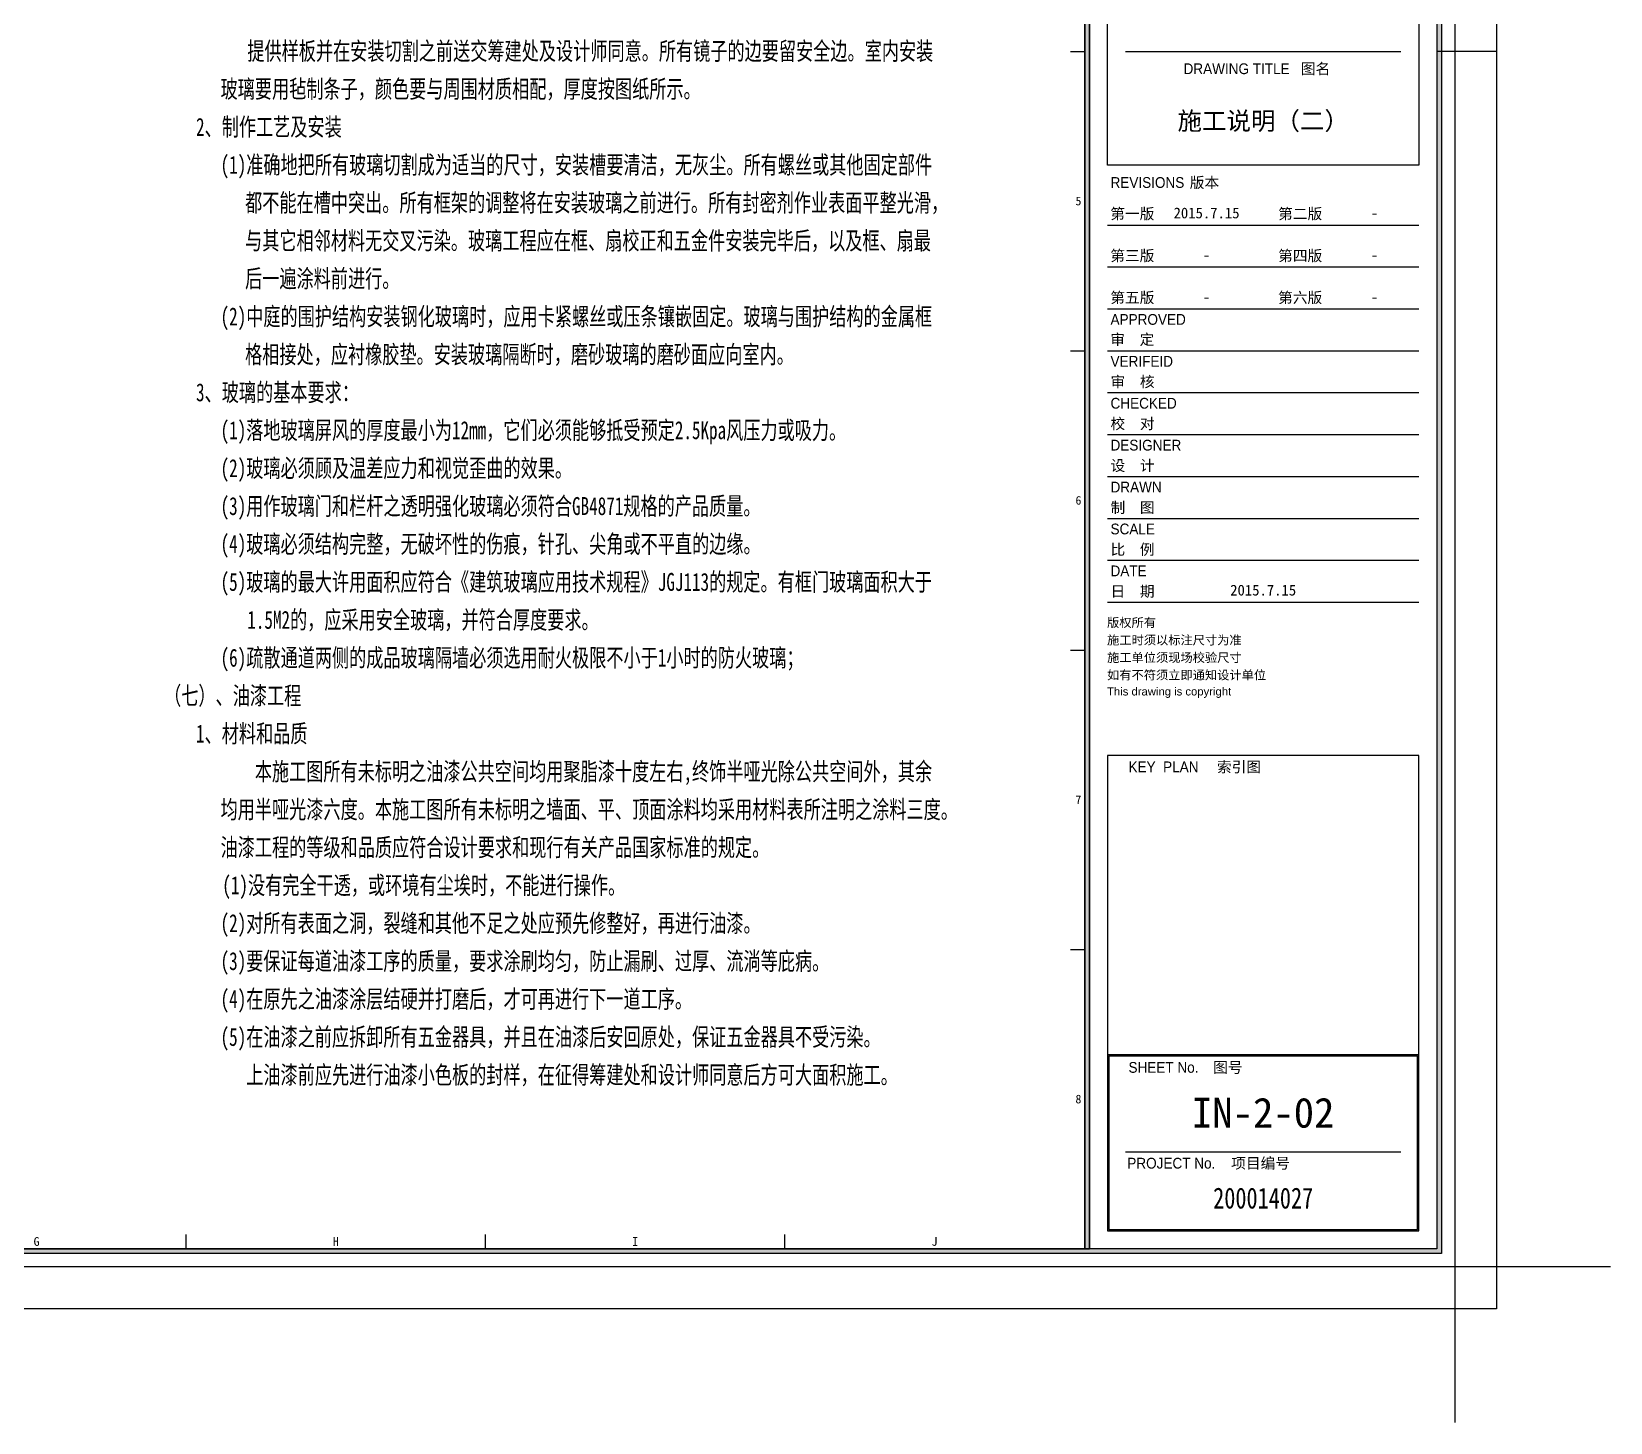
# Model space of a CAD drawing. Header units: millimetres. Extents: x -114775 to 228300, y -175499 to 108657.
# Drawn here: x -102094.3 to -101830.6, y -111062.4 to -110830.1 of the extents above; entities that cross this region are included whole.
import ezdxf
from ezdxf.enums import TextEntityAlignment as Align

# ---------------------------------------------------------------- set-up
doc = ezdxf.new("R2010")
doc.units = ezdxf.units.MM
doc.header["$LTSCALE"] = 1000
doc.layers.add('DEFPOINTS(视图框)', color=251, linetype='CONTINUOUS', plot=False)
doc.layers.add('W-图框', color=251, linetype='CONTINUOUS')
doc.layers.add('W-文字', color=35, linetype='CONTINUOUS')
doc.styles.add('A2图框$0$WMF-Arial0', font='arial.ttf')
doc.styles.add('A2图框$0$WMF-黑体0', font='simhei.ttf')
doc.styles.add('A2图框$0$ZZ', font='simhei.ttf')
doc.styles.add('NAME-1', font='simhei.ttf')
doc.styles.add('WORD-2', font='simhei.ttf')
doc.styles.add('WORD-3', font='')
doc.styles.add('黑体', font='simhei.ttf')
doc.styles.get('WORD-3').set_extended_font_data('SimSun')

# ---------------------------------------------------------------- blocks, each defined once
blk = doc.blocks.new('A2')
at = {"layer": 'DEFPOINTS(视图框)', "color": 1, "ltscale": 0.5}
blk.add_lwpolyline([(26, 0), (0, 0), (0, -26)], dxfattribs=at)
at = {"layer": 'W-图框', "color": 35, "lineweight": 0, "style": 'NAME-1'}
for tag, height, p in [('目录（一）', 3, (-32, 191.44)), ('1:100', 1.8, (-32, 120))]:
    blk.add_attdef(tag, text='', height=height, dxfattribs=at).set_placement(p, align=Align.MIDDLE)
at = {"layer": 'W-图框', "color": 35, "style": 'NAME-1'}
blk.add_attdef('IN-1-01', text='', height=5, dxfattribs=at).set_placement((-32, 25.7), align=Align.MIDDLE)
blk = doc.blocks.new('A2 图框')
at = {"layer": 'W-图框', "ltscale": 0.5}
h = blk.add_hatch(color=161, dxfattribs=at)
h.paths.add_polyline_path([(-562, 403), (-3, 403), (-3, 3), (-562, 3)], flags=16)
h.paths.add_polyline_path([(-562.8, 403.8), (-2.2, 403.8), (-2.2, 2.2), (-562.8, 2.2)])
at = {"layer": 'W-图框', "linetype": 'ByBlock'}
blk.add_hatch(color=161, dxfattribs=at).paths.add_polyline_path([(-61.8, 403), (-61, 403), (-61, 3), (-61.8, 3)])
h = blk.add_hatch(color=161, dxfattribs=at)
h.paths.add_polyline_path([(-57.8, 6.2), (-6.2, 6.2), (-6.2, 35.2), (-57.8, 35.2)], flags=16)
h.paths.add_polyline_path([(-58, 6), (-6, 6), (-6, 35.4), (-58, 35.4)])
at = {"layer": 'W-图框', "color": 7}
for p, q in [((-64.2, 203), (-61.8, 203)), ((7, 203), (-3, 203)), ((-64.2, 153), (-61.8, 153)), ((-64.2, 103), (-61.8, 103)), ((-64.2, 53), (-61.8, 53)), ((-211.9, 3), (-211.9, 5.4)), ((-161.9, 3), (-161.9, 5.4)), ((-111.9, 3), (-111.9, 5.4))]:
    blk.add_line(p, q, dxfattribs=at)
at = {"layer": 'W-图框', "linetype": 'ByBlock', "ltscale": 0.01}
for p, q in [((-55, 203), (-9, 203)), ((-58, 174), (-6, 174)), ((-58, 167), (-6, 167)), ((-58, 160), (-6, 160)), ((-58, 153), (-6, 153)), ((-58, 146), (-6, 146)), ((-58, 139), (-6, 139)), ((-58, 132), (-6, 132)), ((-58, 125), (-6, 125)), ((-58, 118), (-6, 118)), ((-58, 111), (-6, 111)), ((-55, 19.2), (-9, 19.2))]:
    blk.add_line(p, q, dxfattribs=at)
at = {"layer": 'W-图框', "color": 251, "ltscale": 0.01}
for points in [[(-587, 413), (7, 413), (7, -7), (-587, -7)], [(-580, 406), (0, 406), (0, 0), (-580, 0)]]:
    blk.add_lwpolyline(points, close=True, dxfattribs=at)
at = {"layer": 'W-图框', "color": 161, "ltscale": 0.5}
for points in [[(-562.8, 403.8), (-2.2, 403.8), (-2.2, 2.2), (-562.8, 2.2)], [(-562, 403), (-3, 403), (-3, 3), (-562, 3)]]:
    blk.add_lwpolyline(points, close=True, dxfattribs=at)
at = {"layer": 'W-图框', "color": 161, "linetype": 'ByBlock'}
for points in [[(-562, 403), (-562, 3), (-61, 3), (-61, 403)], [(-61.8, 403), (-61, 403), (-61, 3), (-61.8, 3)], [(-3, 3), (-61, 3), (-61, 403), (-3, 403)], [(-3, 3), (-61, 3), (-61, 403), (-3, 403)], [(-58, 295), (-6, 295), (-6, 184), (-58, 184)], [(-58, 35.4), (-6, 35.4), (-6, 85.4), (-58, 85.4)], [(-58, 6), (-6, 6), (-6, 35.4), (-58, 35.4)], [(-57.8, 6.2), (-6.2, 6.2), (-6.2, 35.2), (-57.8, 35.2)]]:
    blk.add_lwpolyline(points, close=True, dxfattribs=at)
at = {"layer": 'W-图框', "color": 1, "ltscale": 0.01}
blk.add_lwpolyline([(26, 0), (0, 0), (0, -26)], dxfattribs=at)
at = {"layer": 'W-图框', "lineweight": 0, "style": 'A2图框$0$WMF-Arial0', "width": 0.9}
for s, p in [('DRAWING TITLE    ', (-45.3, 199.2)), ('REVISIONS  ', (-57.5, 180.2)), ('APPROVED', (-57.5, 157.33)), ('VERIFEID', (-57.5, 150.33)), ('CHECKED', (-57.5, 143.33)), ('DESIGNER', (-57.5, 136.33)), ('DRAWN', (-57.5, 129.33)), ('SCALE  ', (-57.5, 122.33)), ('DATE  ', (-57.5, 115.33)), ('KEY  PLAN', (-54.5, 82.6)), ('SHEET No.', (-54.5, 32.4)), ('PROJECT No.', (-54.7, 16.4))]:
    blk.add_text(s, height=1.8, dxfattribs=at).set_placement(p)
at = {"layer": 'W-图框', "lineweight": 0}
for s, height, style, p in [('                图名', 1.8, 'A2图框$0$WMF-黑体0', (-45.3, 199.2)), ('            版本', 1.8, '黑体', (-58.96, 180.2)), ('第一版', 1.8, '黑体', (-57.54, 174.98)), ('第二版', 1.8, '黑体', (-29.5, 174.98)), ('第三版', 1.8, '黑体', (-57.54, 167.98)), ('第四版', 1.8, '黑体', (-29.5, 167.98)), ('第五版', 1.8, '黑体', (-57.54, 160.98)), ('第六版', 1.8, '黑体', (-29.5, 160.98)), ('审  定', 1.8, '黑体', (-57.54, 153.98)), ('审  核', 1.8, '黑体', (-57.5, 146.92)), ('校  对', 1.8, '黑体', (-57.5, 139.92)), ('设  计', 1.8, '黑体', (-57.5, 132.92)), ('制  图', 1.8, '黑体', (-57.5, 125.92)), ('比  例', 1.8, '黑体', (-57.5, 118.92)), ('日  期', 1.8, '黑体', (-57.5, 111.92)), ('版权所有', 1.499, 'A2图框$0$WMF-黑体0', (-58.08, 106.85)), ('施工时须以标注尺寸为准', 1.4986, 'A2图框$0$WMF-黑体0', (-58.08, 103.93)), ('施工单位须现场校验尺寸', 1.4986, 'A2图框$0$WMF-黑体0', (-58.08, 101.01)), ('如有不符须立即通知设计单位', 1.4986, 'A2图框$0$WMF-黑体0', (-58.08, 98.09)), ('This drawing is copyright', 1.3487, 'A2图框$0$WMF-Arial0', (-58.08, 95.42)), ('           索引图', 1.8, 'A2图框$0$WMF-黑体0', (-53.2, 82.6)), ('           图号', 1.8, 'A2图框$0$WMF-黑体0', (-53.82, 32.4)), ('              项目编号', 1.8, 'A2图框$0$WMF-黑体0', (-54.49, 16.4))]:
    blk.add_text(s, height=height, dxfattribs=dict(at, style=style)).set_placement(p)
at = {"layer": 'W-图框', "lineweight": 0, "ltscale": 150, "style": 'A2图框$0$ZZ'}
for s, p in [('5', (-62.86, 178)), ('6', (-62.86, 128)), ('7', (-62.86, 78)), ('8', (-62.86, 28)), ('G', (-236.9, 4.22)), ('H', (-186.9, 4.22)), ('I', (-136.9, 4.22)), ('J', (-86.9, 4.22))]:
    blk.add_text(s, height=1.45, dxfattribs=at).set_placement(p, align=Align.MIDDLE)
at = {"layer": 'W-图框', "color": 35, "lineweight": 0, "style": 'WORD-3', "width": 0.65}
blk.add_attdef('建设单位', text='', height=3, dxfattribs=at).set_placement((-32, 300.49), align=Align.MIDDLE)
at = {"layer": 'W-图框', "color": 35, "ltscale": 1000, "style": 'WORD-2'}
for tag, height, width, p in [('项目名称英文翻译', 3.5, 0.8, (-21.14, 246.28)), ('项目名称', 7, 0.7, (-41.38, 246.28)), ('项目名称', 7, 0.7, (-30.73, 246.28))]:
    blk.add_attdef(tag, text='', height=height, rotation=90, dxfattribs=dict(at, width=width)).set_placement(p, align=Align.MIDDLE)
at = {"layer": 'W-图框', "color": 35, "lineweight": 0, "style": 'WORD-2'}
for tag, p in [('2013.01.01', (-41.46, 176)), ('2013.03.01', (-13.42, 176)), ('2013.05.01', (-41.46, 169)), ('2013.06.01', (-13.42, 169)), ('2013.08.01', (-41.46, 162)), ('2013.09.01', (-13.42, 162)), ('2013.09.01', (-32, 113))]:
    blk.add_attdef(tag, text='', height=1.8, dxfattribs=at).set_placement(p, align=Align.MIDDLE)
at = {"layer": 'W-图框', "color": 35, "ltscale": 1000, "style": 'WORD-2', "width": 0.78}
blk.add_attdef('FS2011000', text='', height=3.5, dxfattribs=at).set_placement((-32, 11.45), align=Align.MIDDLE)

msp = doc.modelspace()

# ---------------------------------------------------------------- linework, layer by layer
at = {"layer": 'DEFPOINTS(视图框)', "ltscale": 0.01}
msp.add_lwpolyline([(-102418.58, -110633.39), (-101918.36, -110633.39), (-101918.36, -111033.39), (-102418.58, -111033.39)], close=True, dxfattribs=at)

# ---------------------------------------------------------------- block references
at = {"layer": 'W-图框'}
ref = msp.add_blockref('A2 图框', (-101856.56, -111036.39), dxfattribs=at)
ref.add_attrib('2013.01.01', '2015.7.15', dxfattribs={"color": 35, "lineweight": 0, "height": 1.8, "style": 'WORD-2'}).set_placement((-101898.02, -110860.39), align=Align.MIDDLE)
ref.add_attrib('2013.03.01', '-', dxfattribs={"color": 35, "lineweight": 0, "height": 1.8, "style": 'WORD-2'}).set_placement((-101869.98, -110860.39), align=Align.MIDDLE)
ref.add_attrib('2013.05.01', '-', dxfattribs={"color": 35, "lineweight": 0, "height": 1.8, "style": 'WORD-2'}).set_placement((-101898.02, -110867.39), align=Align.MIDDLE)
ref.add_attrib('2013.06.01', '-', dxfattribs={"color": 35, "lineweight": 0, "height": 1.8, "style": 'WORD-2'}).set_placement((-101869.98, -110867.39), align=Align.MIDDLE)
ref.add_attrib('2013.08.01', '-', dxfattribs={"color": 35, "lineweight": 0, "height": 1.8, "style": 'WORD-2'}).set_placement((-101898.02, -110874.39), align=Align.MIDDLE)
ref.add_attrib('2013.09.01', '-', dxfattribs={"color": 35, "lineweight": 0, "height": 1.8, "style": 'WORD-2'}).set_placement((-101869.98, -110874.39), align=Align.MIDDLE)
ref.add_attrib('2013.09.01', '2015.7.15', dxfattribs={"color": 35, "lineweight": 0, "height": 1.8, "style": 'WORD-2'}).set_placement((-101888.56, -110923.39), align=Align.MIDDLE)
ref.add_attrib('FS2011000', '200014027', dxfattribs={"color": 35, "ltscale": 1000, "height": 3.5, "style": 'WORD-2', "width": 0.78}).set_placement((-101888.56, -111024.94), align=Align.MIDDLE)
ref = msp.add_blockref('A2', (-101856.56, -111036.39), dxfattribs=at)
ref.add_attrib('目录（一）', '施工说明（二）', dxfattribs={"color": 35, "lineweight": 0, "height": 3, "style": 'NAME-1'}).set_placement((-101888.56, -110844.95), align=Align.MIDDLE)
ref.add_attrib('IN-1-01', 'IN-2-02', dxfattribs={"color": 35, "height": 5, "style": 'NAME-1'}).set_placement((-101888.56, -111010.69), align=Align.MIDDLE)

# ---------------------------------------------------------------- texts
at = {"layer": 'W-文字', "ltscale": 0.01, "style": 'WORD-2', "width": 0.7}
for s, p in [('      提供样板并在安装切割之前送交筹建处及设计师同意。所有镜子的边要留安全边。室内安装', (-102066.82, -110834.83)), (' 玻璃要用毡制条子，颜色要与周围材质相配，厚度按图纸所示。', (-102064.15, -110841.16)), ('2、制作工艺及安装', (-102066.82, -110847.5)), (' (1)准确地把所有玻璃切割成为适当的尺寸，安装槽要清洁，无灰尘。所有螺丝或其他固定部件', (-102064.15, -110853.83)), ('  都不能在槽中突出。所有框架的调整将在安装玻璃之前进行。所有封密剂作业表面平整光滑，', (-102061.48, -110860.16)), ('  与其它相邻材料无交叉污染。玻璃工程应在框、扇校正和五金件安装完毕后，以及框、扇最', (-102061.48, -110866.5)), ('  后一遍涂料前进行。', (-102061.48, -110872.83)), (' (2)中庭的围护结构安装钢化玻璃时，应用卡紧螺丝或压条镶嵌固定。玻璃与围护结构的金属框', (-102064.15, -110879.16)), ('  格相接处，应衬橡胶垫。安装玻璃隔断时，磨砂玻璃的磨砂面应向室内。', (-102061.48, -110885.5)), ('3、玻璃的基本要求：', (-102066.82, -110891.83)), (' (1)落地玻璃屏风的厚度最小为12mm，它们必须能够抵受预定2.5Kpa风压力或吸力。', (-102064.15, -110898.16)), (' (2)玻璃必须顾及温差应力和视觉歪曲的效果。', (-102064.15, -110904.5)), (' (3)用作玻璃门和栏杆之透明强化玻璃必须符合GB4871规格的产品质量。', (-102064.15, -110910.83)), (' (4)玻璃必须结构完整，无破坏性的伤痕，针孔、尖角或不平直的边缘。', (-102064.15, -110917.16)), (' (5)玻璃的最大许用面积应符合《建筑玻璃应用技术规程》JGJ113的规定。有框门玻璃面积大于', (-102064.15, -110923.5)), (' 1.5M2的，应采用安全玻璃，并符合厚度要求。', (-102059.69, -110929.83)), (' (6)疏散通道两侧的成品玻璃隔墙必须选用耐火极限不小于1小时的防火玻璃；', (-102064.15, -110936.16)), ('（七）、油漆工程', (-102072.15, -110942.5)), ('1、材料和品质', (-102066.82, -110948.83)), ('     本施工图所有未标明之油漆公共空间均用聚脂漆十度左右,终饰半哑光除公共空间外，其余', (-102064.15, -110955.16)), (' 均用半哑光漆六度。本施工图所有未标明之墙面、平、顶面涂料均采用材料表所注明之涂料三度。', (-102064.15, -110961.5)), (' 油漆工程的等级和品质应符合设计要求和现行有关产品国家标准的规定。 ', (-102064.15, -110967.83)), (' (1)没有完全干透，或环境有尘埃时，不能进行操作。', (-102063.86, -110974.16)), (' (2)对所有表面之洞，裂缝和其他不足之处应预先修整好，再进行油漆。', (-102064.15, -110980.5)), (' (3)要保证每道油漆工序的质量，要求涂刷均匀，防止漏刷、过厚、流淌等庇病。', (-102064.15, -110986.83)), (' (4)在原先之油漆涂层结硬并打磨后，才可再进行下一道工序。', (-102064.15, -110993.16)), (' (5)在油漆之前应拆卸所有五金器具，并且在油漆后安回原处，保证五金器具不受污染。', (-102064.15, -110999.5)), ('    上油漆前应先进行油漆小色板的封样，在征得筹建处和设计师同意后方可大面积施工。', (-102064.15, -111005.83))]:
    msp.add_text(s, height=3, dxfattribs=at).set_placement(p)

doc.saveas('drawing.dxf')
